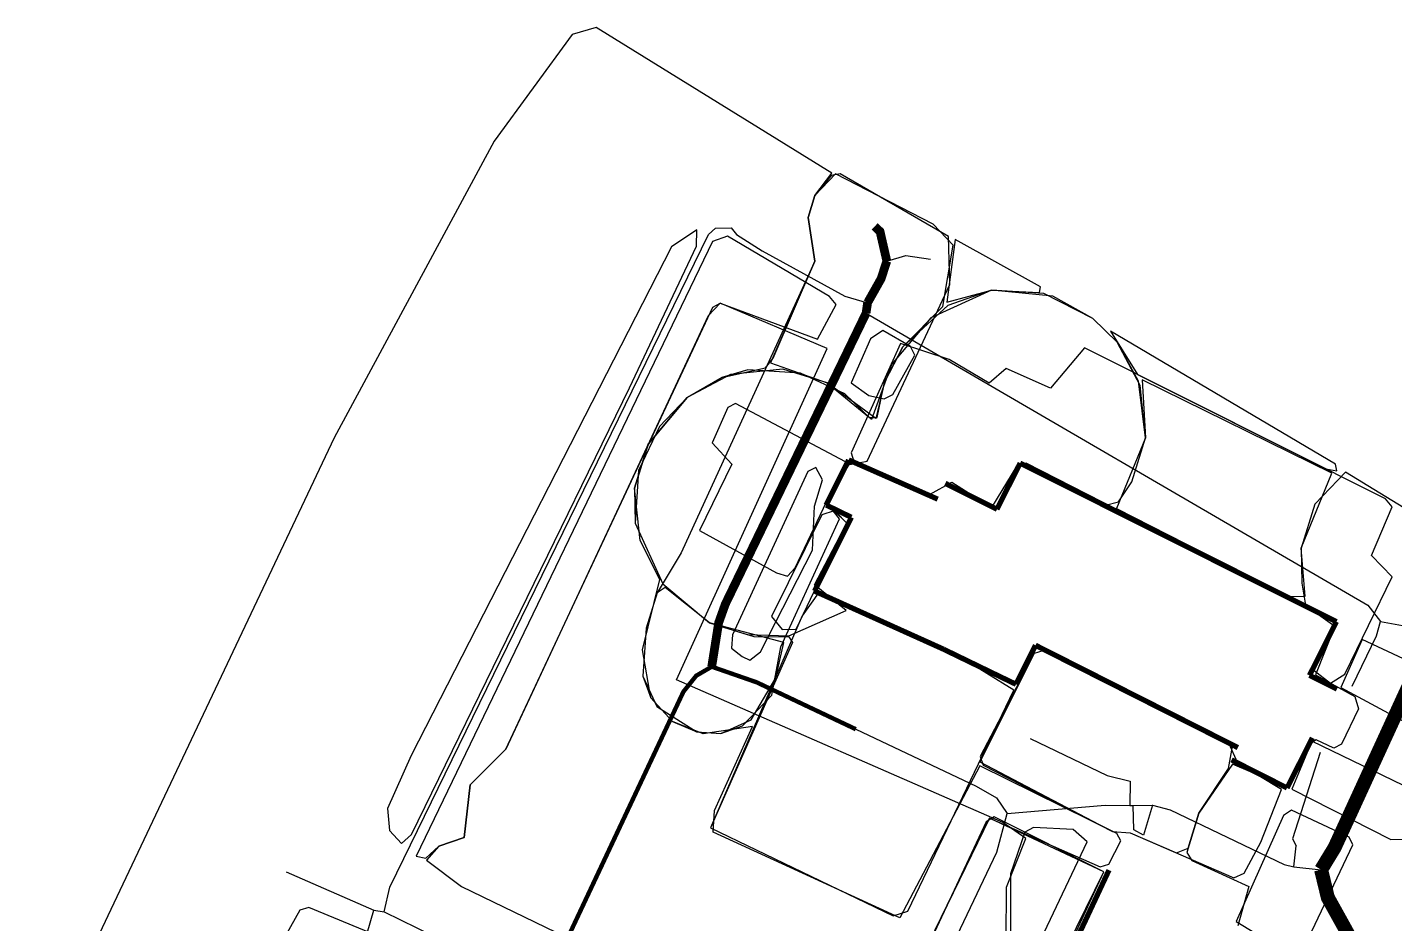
# Model space of a CAD drawing. Extents: x 1765 to 2708, y -3066 to -2278.
# Drawn here: x 1895.3 to 2051.6, y -2380.2 to -2277.8 of the extents above; entities that cross this region are included whole.
import ezdxf

# ---------------------------------------------------------------- set-up
doc = ezdxf.new("R2010")
doc.units = 0
for name, color, linetype in [('AN_AVTO_NIZKAYA', 2, 'CONTINUOUS'), ('AN_AVTO_ODIN', 4, 'CONTINUOUS'), ('AN_AVTO_VYSOKAYA', 1, 'CONTINUOUS'), ('AN_FASAD_BEZ_PODEZDA', 2, 'CONTINUOUS'), ('AN_FASAD_S_PODEZDOM', 3, 'CONTINUOUS'), ('AN_FASAD_TOREC', 40, 'CONTINUOUS'), ('AN_KONTROL_CHAST', 2, 'CONTINUOUS'), ('AN_KONTROL_DA', 3, 'CONTINUOUS'), ('AN_KONTROL_NET', 1, 'CONTINUOUS'), ('AN_OSI_DOROZHKA', 1, 'CONTINUOUS'), ('AN_OSI_PEREHOD', 4, 'CONTINUOUS'), ('AN_OSI_PROEZD', 8, 'CONTINUOUS'), ('AN_OSI_TROTUAR', 30, 'CONTINUOUS'), ('AN_PESH_ODIN', 4, 'CONTINUOUS'), ('AN_ZONA_AP', 5, 'CONTINUOUS'), ('AN_ZONA_AZH', 3, 'CONTINUOUS'), ('AN_ZONA_PP', 4, 'CONTINUOUS'), ('AN_ZONA_PZH', 2, 'CONTINUOUS'), ('AN_ZONA_PZH_TORCY', 40, 'CONTINUOUS'), ('ZEL_DEREVYA_ISPR', 94, 'CONTINUOUS'), ('ZEL_TRAVA_ISPR', 82, 'CONTINUOUS')]:
    doc.layers.add(name, color=color, linetype=linetype)

msp = doc.modelspace()

# ---------------------------------------------------------------- linework, layer by layer
at = {"layer": 'AN_AVTO_NIZKAYA', "const_width": 1}
for points in [[(1992.135, -2300.544), (1992.748, -2301.131), (1993.522, -2304.516)], [(1991.323, -2309.266), (1992.865, -2306.532), (1993.522, -2304.516)], [(1991.149, -2310.471), (1991.323, -2309.266)], [(1973.512, -2350.873), (1974.304, -2345.853), (1975.059, -2343.736), (1991.149, -2310.471)]]:
    msp.add_lwpolyline(points, dxfattribs=at)
at = {"layer": 'AN_AVTO_ODIN', "const_width": 0.5}
for points in [[(1954.498, -2387.703), (1955.859, -2385.872), (1956.498, -2383.057), (1970.273, -2353.744), (1971.734, -2351.912), (1973.512, -2350.873)], [(1973.512, -2350.873), (1978.654, -2352.663), (1989.975, -2358.021)]]:
    msp.add_lwpolyline(points, dxfattribs=at)
at = {"layer": 'AN_AVTO_VYSOKAYA', "const_width": 1.6}
for points in [[(2043.15, -2374.081), (2044.696, -2371.546), (2053.869, -2351.538), (2055.704, -2348.497)], [(2034.96, -2411.778), (2046.924, -2386.706), (2047.277, -2384.497), (2046.938, -2382.704), (2043.919, -2377.266), (2043.15, -2374.081)]]:
    msp.add_lwpolyline(points, dxfattribs=at)
at = {"layer": 'AN_FASAD_BEZ_PODEZDA', "const_width": 0.6}
for points in [[(1999.338, -2331.725), (1989.163, -2327.241)], [(2014.603, -2330.535), (2008.757, -2327.602)], [(2006.11, -2332.878), (2000.212, -2329.919)], [(2044.9, -2345.733), (2014.603, -2330.535)], [(1986.589, -2332.393), (1989.474, -2333.799)], [(2010.515, -2348.425), (2033.632, -2360.12)], [(2044.954, -2353.435), (2041.824, -2351.864)], [(2032.919, -2361.529), (2039.26, -2364.736)], [(2018.909, -2374.127), (2010.907, -2391.237)]]:
    msp.add_lwpolyline(points, dxfattribs=at)
at = {"layer": 'AN_FASAD_S_PODEZDOM', "const_width": 0.6}
for points in [[(1985.263, -2342.23), (1992.729, -2345.597)], [(1992.729, -2345.597), (1995.426, -2346.814)], [(1995.426, -2346.814), (1998.123, -2348.03)], [(1998.123, -2348.03), (2000, -2348.877)], [(2000, -2348.877), (2006.378, -2351.97)], [(2006.378, -2351.97), (2008.281, -2352.883)]]:
    msp.add_lwpolyline(points, dxfattribs=at)
at = {"layer": 'AN_FASAD_TOREC', "const_width": 0.6}
for points in [[(1989.163, -2327.241), (1986.589, -2332.393)], [(2008.757, -2327.602), (2006.11, -2332.878)], [(1989.474, -2333.799), (1985.263, -2342.23)], [(2041.824, -2351.864), (2044.9, -2345.733)], [(2008.281, -2352.883), (2010.515, -2348.425)], [(2039.26, -2364.736), (2042.159, -2359.005)]]:
    msp.add_lwpolyline(points, dxfattribs=at)
at = {"layer": 'AN_KONTROL_CHAST'}
for points in [[(1991.527, -2322.39), (1992.402, -2322.371), (1993.274, -2318.35), (1995.354, -2314.303), (1999.924, -2309.702), (2001.106, -2302.672), (1998.804, -2300.304), (1987.674, -2294.542), (1985.309, -2297.011), (1984.53, -2299.529), (1985.305, -2304.515), (1980.219, -2316.131), (1986.689, -2318.409)], [(2039.494, -2342.864), (2041.328, -2342.825), (2040.876, -2337.332), (2044.359, -2328.752), (2022.701, -2318.089), (2023.094, -2324.709), (2019.766, -2332.785)], [(1971.793, -2358.335), (1974.549, -2358.525), (1978.016, -2356.949), (1980.831, -2352.136), (1981.744, -2348.114), (1973.275, -2345.879), (1968.185, -2341.821), (1967.28, -2342.424), (1966.033, -2346.453), (1965.652, -2351.964), (1967.228, -2355.432)], [(2026.62, -2372.158), (2027.943, -2371.629), (2029.19, -2367.6), (2032.582, -2362.524), (2033.028, -2360.013), (2011.363, -2349.059), (2010.37, -2349.372), (2004.204, -2361.136), (2004.517, -2362.13), (2019.314, -2369.731), (2021.318, -2369.854)], [(1998.389, -2385.274), (2000.148, -2385.653), (2005.112, -2383.878), (2009.112, -2383.792), (2013.138, -2384.872), (2018.33, -2374.338), (2005.274, -2368.2), (1997.69, -2383.789)]]:
    msp.add_lwpolyline(points, close=True, dxfattribs=at)
at = {"layer": 'AN_KONTROL_DA'}
msp.add_lwpolyline([(1994.259, -2379.36), (1995.915, -2378.824), (2008.042, -2353.549), (2001.874, -2349.764), (1985.706, -2342.401), (1985.271, -2341.535), (1988.953, -2334.452), (1986.565, -2332.002), (1988.893, -2327.824), (1989.887, -2327.511), (1998.47, -2331.161), (2000.942, -2329.774), (2005.507, -2332.676), (2008.405, -2327.903), (2009.399, -2327.59), (2018.507, -2332.396), (2020, -2332.03), (2021.535, -2329.745), (2023.094, -2324.709), (2022.287, -2318.223), (2019.856, -2313.773), (2017.046, -2311.083), (2011.481, -2308.201), (2005.47, -2307.831), (1998.534, -2310.982), (1994.064, -2316.332), (1991.783, -2322.634), (1988.718, -2319.699), (1983.663, -2317.307), (1977.652, -2316.936), (1974.67, -2317.835), (1970.717, -2320.088), (1967.537, -2323.408), (1965.145, -2328.463), (1964.774, -2334.474), (1967.926, -2341.409), (1973.275, -2345.879), (1978.311, -2347.438), (1982.314, -2347.477), (1982.744, -2348.093), (1973.364, -2369.306)], close=True, dxfattribs=at)
msp.add_lwpolyline([(2072.894, -2345.144), (2045.94, -2328.634), (2042.434, -2332.295), (2040.876, -2337.332), (2040.962, -2341.332), (2041.349, -2343.825), (2044.737, -2346.253), (2042.522, -2351.804), (2046.995, -2354.292), (2047.442, -2355.699), (2045.487, -2359.744), (2044.621, -2360.179), (2042.599, -2359.223), (2041.695, -2359.826), (2039.214, -2364.632), (2033.03, -2362.014), (2029.19, -2367.6), (2027.787, -2372.133), (2028.39, -2373.037), (2034.874, -2375.982), (2033.638, -2380.511)], dxfattribs=at)
at = {"layer": 'AN_KONTROL_NET'}
msp.add_lwpolyline([(1997.69, -2383.789), (2005.274, -2368.2), (2017.9, -2373.764), (2018.894, -2373.45), (2020.254, -2370.795), (2019.819, -2369.928), (2004.144, -2362.221), (1995.014, -2379.594), (1973.667, -2369.8), (1973.821, -2367.295), (1978.158, -2357.697), (1972.549, -2358.568), (1969.016, -2357.144), (1966.54, -2354.446), (1965.587, -2348.964), (1967.581, -2340.916), (1965.317, -2336.463), (1964.688, -2330.474), (1966.246, -2325.437), (1970.717, -2320.088), (1974.67, -2317.835), (1979.649, -2316.727), (1980.542, -2315.623), (1985.305, -2304.515), (1984.53, -2299.529), (1985.309, -2297.011), (1987.255, -2294.467), (1960.298, -2277.791), (1957.564, -2278.6), (1948.656, -2290.799), (1930.379, -2324.711), (1902.152, -2384.352)], dxfattribs=at)
for points in [[(2000.372, -2309.192), (2005.47, -2307.831), (2010.978, -2308.087), (2011.09, -2307.459), (2001.343, -2302.042)], [(2043.681, -2328.266), (2044.937, -2328.489), (2044.796, -2327.742), (2019.079, -2312.54), (2022.187, -2317.475)]]:
    msp.add_lwpolyline(points, close=True, dxfattribs=at)
at = {"layer": 'AN_OSI_DOROZHKA'}
for points in [[(1936.098, -2378.895), (1936.737, -2376.08), (1973.145, -2301.455)], [(1979.288, -2303.323), (1988.706, -2308.523), (1991.323, -2309.266)], [(1991.149, -2310.471), (2048.5, -2343.85), (2049.941, -2345.72)], [(2049.941, -2345.72), (2052.854, -2346.257), (2053.652, -2346.14), (2056.174, -2347.086)], [(2009.909, -2359.091), (2018.704, -2363.303), (2021.32, -2363.947), (2021.28, -2366.75)], [(2023.88, -2366.693), (2022.854, -2370.117), (2021.741, -2369.541), (2021.68, -2366.741)], [(2040.041, -2373.748), (2040.289, -2371.341)], [(1917.1, -2421.128), (1934.15, -2381.339), (1934.893, -2378.721)]]:
    msp.add_lwpolyline(points, dxfattribs=at)
at = {"layer": 'AN_OSI_PEREHOD'}
msp.add_lwpolyline([(1973.145, -2301.455), (1973.93, -2300.738), (1975.73, -2300.699), (1976.347, -2301.486), (1979.288, -2303.323)], dxfattribs=at)
at = {"layer": 'AN_OSI_PROEZD'}
for points in [[(1992.135, -2300.544), (1992.748, -2301.131), (1993.522, -2304.516)], [(1991.323, -2309.266), (1992.865, -2306.532), (1993.522, -2304.516)], [(1993.522, -2304.516), (1995.709, -2303.869), (1998.52, -2304.308)], [(1991.149, -2310.471), (1991.323, -2309.266)], [(1973.512, -2350.873), (1974.304, -2345.853), (1975.059, -2343.736), (1991.149, -2310.471)], [(2043.15, -2374.081), (2044.696, -2371.546), (2053.869, -2351.538), (2055.704, -2348.497)], [(1954.498, -2387.703), (1955.859, -2385.872), (1956.498, -2383.057), (1970.273, -2353.744), (1971.734, -2351.912), (1973.512, -2350.873)], [(1973.512, -2350.873), (1978.654, -2352.663), (1989.975, -2358.021)], [(1989.975, -2358.021), (2003.723, -2364.528), (2006.053, -2365.878), (2007.292, -2367.652)], [(2007.292, -2367.652), (2018.478, -2366.71), (2021.28, -2366.75)], [(2021.28, -2366.75), (2021.68, -2366.741)], [(2021.68, -2366.741), (2023.88, -2366.693)], [(2023.88, -2366.693), (2025.893, -2367.25), (2038.934, -2373.472), (2040.041, -2373.748)], [(1954.502, -2387.903), (1956.332, -2389.264), (1960.461, -2390.475), (1985.128, -2402.249), (1990.054, -2403.343), (1991.92, -2401.702), (1993.263, -2399.071), (2006.087, -2372.08), (2007.292, -2367.652)], [(1924.894, -2374.335), (1934.893, -2378.721)], [(2034.96, -2411.778), (2046.924, -2386.706), (2047.277, -2384.497), (2046.938, -2382.704), (2043.919, -2377.266), (2043.15, -2374.081)], [(2040.041, -2373.748), (2043.15, -2374.081)], [(1934.893, -2378.721), (1936.098, -2378.895)], [(1936.098, -2378.895), (1949.143, -2385.317), (1952.263, -2386.15), (1954.298, -2387.707)]]:
    msp.add_lwpolyline(points, dxfattribs=at)
at = {"layer": 'AN_OSI_TROTUAR'}
for points in [[(2046.698, -2353.093), (2049.475, -2347.33), (2049.941, -2345.72)], [(2043.06, -2360.676), (2039.872, -2370.55), (2040.289, -2371.341)]]:
    msp.add_lwpolyline(points, dxfattribs=at)
at = {"layer": 'AN_PESH_ODIN', "const_width": 0.5}
for points in [[(1973.512, -2350.873), (1974.304, -2345.853), (1975.059, -2343.736), (1991.149, -2310.471)], [(1973.512, -2350.873), (1978.654, -2352.663), (1989.975, -2358.021)]]:
    msp.add_lwpolyline(points, dxfattribs=at)
at = {"layer": 'AN_ZONA_AP'}
msp.add_lwpolyline([(1977.556, -2347.204), (1982.311, -2347.352), (1988.877, -2344.458), (1985.271, -2341.535), (1988.953, -2334.452), (1986.565, -2332.002), (1989.387, -2327.522), (1998.47, -2331.161), (2000.942, -2329.774), (2005.507, -2332.676), (2008.405, -2327.903), (2009.399, -2327.59), (2018.507, -2332.396), (2020, -2332.03), (2021.535, -2329.745), (2023.094, -2324.709), (2022.464, -2318.72), (2019.856, -2313.773), (2017.046, -2311.083), (2012.488, -2308.513), (2005.47, -2307.831), (2000.506, -2309.606), (1995.354, -2314.303), (1993.274, -2318.35), (1992.28, -2322.498), (1986.689, -2318.409), (1981.652, -2316.85), (1975.663, -2317.48), (1970.717, -2320.088), (1966.246, -2325.437), (1964.688, -2330.474), (1964.774, -2334.474), (1967.926, -2341.409), (1973.275, -2345.879)], close=True, dxfattribs=at)
msp.add_lwpolyline([(2072.894, -2345.144), (2045.94, -2328.634), (2042.434, -2332.295), (2040.876, -2337.332), (2040.962, -2341.332), (2041.349, -2343.825), (2044.737, -2346.253), (2042.522, -2351.804), (2046.995, -2354.292), (2047.442, -2355.699), (2045.487, -2359.744), (2044.621, -2360.179), (2042.599, -2359.223), (2041.695, -2359.826), (2039.214, -2364.632), (2033.03, -2362.014), (2029.19, -2367.6), (2027.787, -2372.133), (2028.39, -2373.037), (2034.874, -2375.982), (2033.638, -2380.511)], dxfattribs=at)
at = {"layer": 'AN_ZONA_AZH'}
msp.add_lwpolyline([(1994.259, -2379.36), (1995.915, -2378.824), (2008.042, -2353.549), (2001.874, -2349.764), (1985.707, -2342.442), (1983.846, -2345.067), (1973.364, -2369.306)], close=True, dxfattribs=at)
at = {"layer": 'AN_ZONA_PP'}
msp.add_lwpolyline([(1971.793, -2358.335), (1974.549, -2358.525), (1977.031, -2357.638), (1980.374, -2354.147), (1981.422, -2348.622), (1988.109, -2333.97), (1986.565, -2332.002), (1988.893, -2327.824), (1991.26, -2327.398), (2000.704, -2307.184), (2000.585, -2301.683), (1988.174, -2294.531), (1987.177, -2294.719), (1985.309, -2297.011), (1984.53, -2299.529), (1985.305, -2304.515), (1970.017, -2337.862), (1967.28, -2342.424), (1966.033, -2346.453), (1965.652, -2351.964), (1966.54, -2354.446), (1969.016, -2357.144)], close=True, dxfattribs=at)
at = {"layer": 'AN_ZONA_PZH'}
for points in [[(2044.211, -2352.768), (2045.856, -2351.732), (2051.285, -2340.609), (2048.898, -2338.159), (2051.279, -2332.605), (2050.509, -2331.704), (2016.118, -2314.438), (2012.215, -2319.024), (2007.165, -2316.799), (2005.2, -2318.467), (2000.639, -2315.773), (1995.096, -2313.933), (1989.447, -2326.437), (1989.76, -2327.43), (1998.47, -2331.161), (2000.942, -2329.774), (2005.507, -2332.676), (2008.405, -2327.903), (2009.399, -2327.59), (2044.301, -2345.387), (2044.737, -2346.253), (2042.345, -2351.307)], [(1981.545, -2346.618), (1983.17, -2346.583), (1988.953, -2334.452), (1987.506, -2333.065), (1986.098, -2333.513), (1980.346, -2345.143)], [(2033.185, -2375.017), (2034.341, -2374.492), (2036.266, -2370.949), (2038.636, -2364.894), (2033.653, -2361.917), (2032.602, -2359.605), (2011.363, -2349.059), (2010.37, -2349.372), (2004.134, -2361.763), (2019.314, -2369.731), (2021.318, -2369.854)], [(2003.232, -2424.19), (2004.491, -2424.58), (2005.388, -2423.643), (2018.45, -2395.346), (2010.842, -2390.508), (2018.33, -2374.338), (2005.77, -2368.023), (2004.866, -2368.626), (1997.534, -2384.292), (2005.309, -2389.127), (1992.392, -2416.42), (1992.827, -2417.286), (1998.386, -2419.876), (1999.313, -2422.274)]]:
    msp.add_lwpolyline(points, close=True, dxfattribs=at)
at = {"layer": 'AN_ZONA_PZH_TORCY'}
for points in [[(1980.905, -2340.128), (1982.164, -2340.518), (1983.061, -2339.581), (1988.802, -2327.451), (1976.235, -2320.802), (1975.369, -2321.238), (1973.58, -2325.279), (1975.801, -2327.732), (1972.129, -2335.315)], [(2054.33, -2358.052), (2055.572, -2357.65), (2057.878, -2352.472), (2047.855, -2347.77), (2045.388, -2353.243)], [(2051.1, -2370.628), (2053.1, -2370.585), (2055.18, -2366.538), (2054.867, -2365.544), (2042.103, -2359.4), (2039.803, -2364.869)], [(2039.88, -2383.878), (2041.036, -2383.352), (2046.777, -2371.222), (2046.342, -2370.356), (2039.772, -2367.288), (2038.868, -2367.891), (2033.46, -2380.014)]]:
    msp.add_lwpolyline(points, close=True, dxfattribs=at)
at = {"layer": 'ZEL_DEREVYA_ISPR'}
for points in [[(1995.213, -2400.351), (1996.838, -2400.316), (2002.744, -2386.181), (2005.134, -2384.878), (2007.158, -2382.083), (2007.195, -2376.079), (2009.409, -2370.529), (2006.785, -2368.668), (1969.497, -2352.381), (1986.687, -2314.49), (1974.486, -2309.334), (1973.1, -2310.782), (1949.991, -2360.306), (1945.911, -2364.397), (1945.207, -2370.415), (1942.31, -2371.395), (1940.927, -2373.009), (1944.911, -2376.008)], [(1916.864, -2455.572), (1918.489, -2455.537), (1920.144, -2452.999), (1927.777, -2435.826), (1944.941, -2404.439), (1952.118, -2389.276), (1951.429, -2388.29), (1927.453, -2378.386), (1926.459, -2378.699), (1924.132, -2382.877), (1895.303, -2445.532), (1895.906, -2446.436), (1901.964, -2448.973), (1903.008, -2450.993), (1906.562, -2453.376), (1911.565, -2453.435)]]:
    msp.add_lwpolyline(points, close=True, dxfattribs=at)
at = {"layer": 'ZEL_TRAVA_ISPR'}
for points in [[(1938.051, -2371.07), (1939.196, -2370.045), (1964.106, -2318.98), (1971.761, -2302.806), (1971.803, -2300.929), (1968.927, -2302.868), (1939.168, -2361.041), (1936.464, -2367.102), (1936.685, -2369.599)], [(1939.75, -2372.534), (1940.838, -2372.761), (1942.31, -2371.395), (1945.207, -2370.415), (1945.911, -2364.397), (1949.991, -2360.306), (1973.62, -2309.77), (1974.486, -2309.334), (1985.581, -2313.43), (1987.746, -2309.465), (1986.976, -2308.564), (1975.321, -2301.646), (1973.583, -2302.267)], [(1991.473, -2319.89), (1993.232, -2320.268), (1994.221, -2319.747), (1996.709, -2315.274), (1996.23, -2314.284), (1993.063, -2312.435), (1991.666, -2313.382), (1989.441, -2318.433)], [(1976.985, -2349.718), (1977.869, -2350.116), (1979.099, -2349.172), (1985.018, -2337.538), (1985.243, -2332.531), (1986.178, -2329.509), (1985.397, -2328.108), (1984.49, -2328.545), (1975.889, -2347.24), (1975.755, -2348.744)], [(2002.246, -2401.7), (2003.497, -2401.756), (2004.88, -2400.142), (2010.143, -2389.022), (2011.158, -2381.997), (2016.421, -2370.877), (2014.807, -2369.495), (2010.299, -2369.259), (2009.31, -2369.78), (2007.662, -2374.568), (2007.647, -2381.572), (2005.134, -2384.878), (2002.744, -2386.181), (1997.514, -2398.8), (1997.957, -2400.041)]]:
    msp.add_lwpolyline(points, close=True, dxfattribs=at)

doc.saveas('drawing.dxf')
